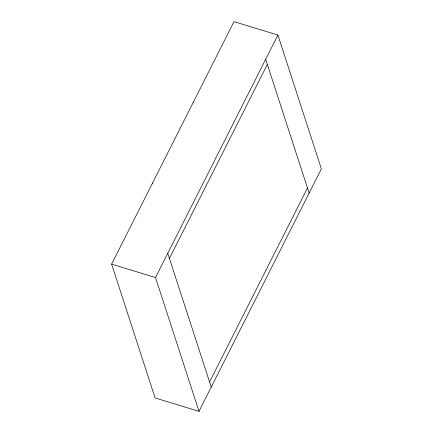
<?xml version="1.0" encoding="UTF-8"?>
<svg xmlns="http://www.w3.org/2000/svg" width="433" height="433" viewBox="0 0 433 433"><rect width="100%" height="100%" fill="white"/><g stroke="black" fill="none" stroke-linecap="round" stroke-linejoin="round"><path stroke-width="0.65" d="M111.622 264.135L152.21 183.711L152.654 183.846L152.86 183.44L152.411 183.305L193.205 102.48L193.654 102.616L193.854 102.21L193.41 102.074L233.999 21.65L277.899 35.051L321.378 168.865L199.001 411.35L155.101 397.949L111.622 264.135L155.523 277.537L199.001 411.35M155.523 277.537L277.899 35.051M169.433 258.436L267.334 64.447M209.567 381.955L307.468 187.965M265.662 59.299L309.14 193.113M167.76 253.289L211.239 387.102"/></g></svg>
